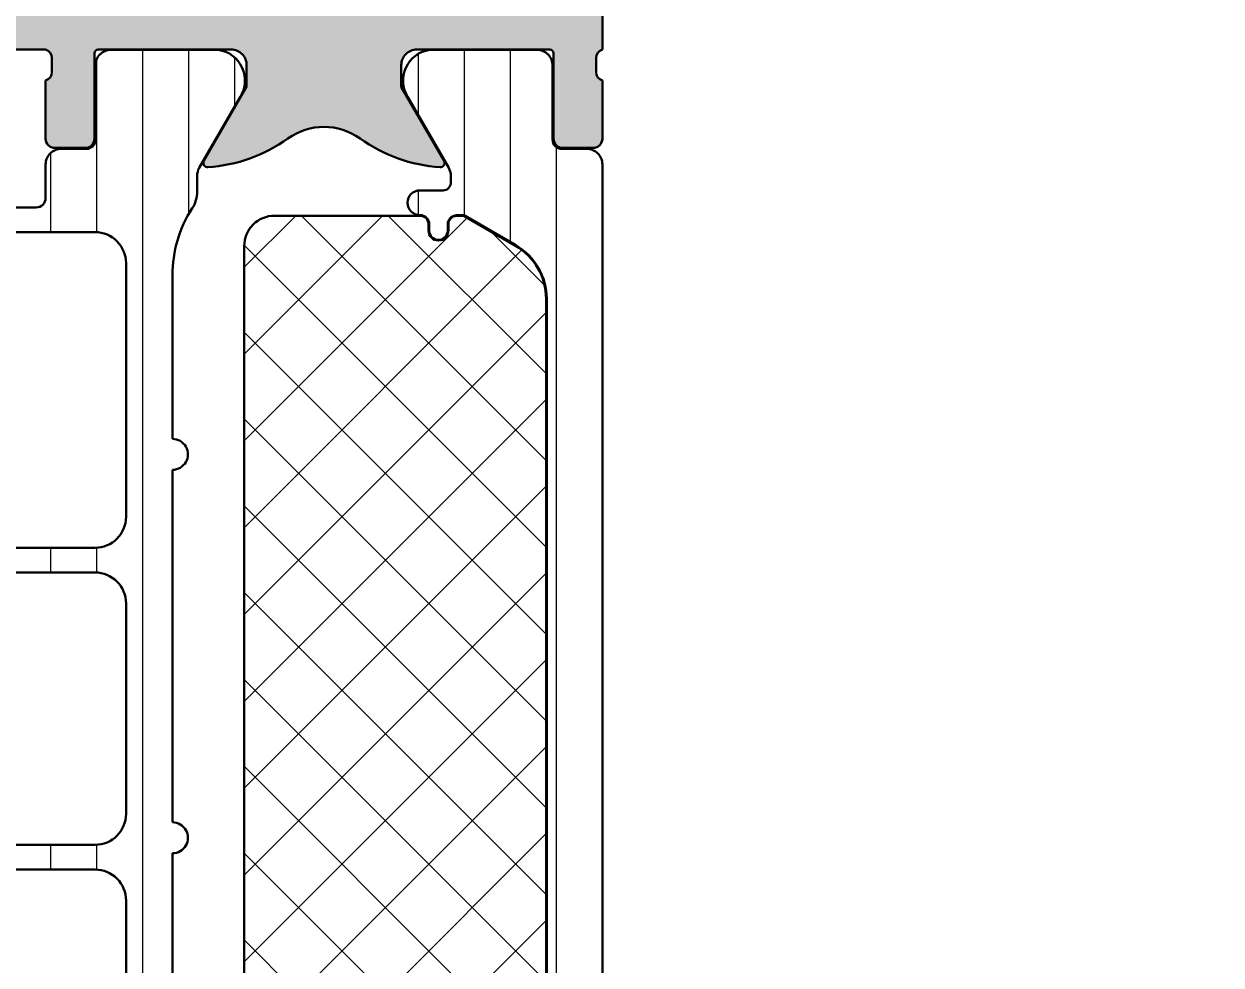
# Model space of a CAD drawing. Extents: x -50 to 20, y 0 to 92.5.
# Drawn here: x -18.7 to 20, y 30.41 to 60.83 of the extents above; entities that cross this region are included whole.
import ezdxf

# ---------------------------------------------------------------- set-up
doc = ezdxf.new("R2010")
doc.units = 0
for name, color, linetype, lineweight in [('0S-Alu contour', 7, 'Continuous', 50), ('0S-Alu hatch', 252, 'Continuous', 25), ('0S-Plastic contour', 254, 'Continuous', 50), ('0S-Plastic hatch', 253, 'Continuous', 25), ('0S-PT contour', 91, 'Continuous', 50), ('0S-PT hatch', 103, 'Continuous', 25)]:
    doc.layers.add(name, color=color, linetype=linetype, lineweight=lineweight)
pattern_1 = [(90, (0, 0), (-1.4859, 0), [])]

# ---------------------------------------------------------------- blocks, each defined once
blk = doc.blocks.new('462510__FBE5D3E5_9F3F_44B5_AF22_399E4A0B0315_')
at = {"layer": '0S-Alu hatch'}
h = blk.add_hatch(color=256, dxfattribs=at)
edge = h.paths.add_edge_path()
edge.add_line((18.69999999999983, 62.49999999999936), (17.69999999999983, 62.49999999999936))
edge.add_line((17.69999999999983, 62.49999999999936), (17.6999999999998, 61.99999999999938))
edge.add_arc((18.19999999999986, 61.99999999999942), 0.500000000000057, 180, 269.9999999999984)
edge.add_line((18.19999999999985, 61.49999999999936), (19.50000000000001, 61.49999999999937))
edge.add_arc((19.49999999999997, 61.99999999999939), 0.5000000000000285, 270.0000000000049, 360)
edge.add_line((20, 61.99999999999939), (20, 90.99999999999913))
edge.add_arc((18.49999999999915, 90.99999999999919), 1.500000000000852, 0, 90)
edge.add_line((18.49999999999915, 92.50000000000006), (-48.49999999999988, 92.50000000000006))
edge.add_arc((-48.49999999999988, 91.00000000000006), 1.5, 90, 180)
edge.add_line((-49.99999999999989, 91.00000000000006), (-49.99999999999989, 88.00000000000006))
edge.add_line((-49.99999999999989, 88.00000000000006), (-47.99999999999989, 88.00000000000006))
edge.add_arc((-47.99999999999989, 88.50000000000006), 0.5, 270, 360)
edge.add_line((-47.49999999999988, 88.50000000000006), (-47.49999999999988, 89.00000000000006))
edge.add_line((-47.49999999999988, 89.00000000000006), (-48.49999999999988, 89.00000000000006))
edge.add_line((-48.49999999999988, 89.00000000000006), (-48.49999999999988, 90.00000000000006))
edge.add_ellipse((-47.49999999999989, 90.00000000000006), major_axis=(-0.9999999999999928, 0), ratio=1, start_angle=269.9999999999996, end_angle=360, ccw=False)
edge.add_line((-47.49999999999988, 91.00000000000004), (-43.49999999999988, 91.00000000000006))
edge.add_ellipse((-43.49999999999988, 90.00000000000007), major_axis=(-0.9999999999999857, 0), ratio=1, start_angle=180, end_angle=270.0000000000004, ccw=False)
edge.add_line((-42.49999999999988, 90.00000000000006), (-42.49999999999988, 89.00000000000006))
edge.add_line((-42.49999999999988, 89.00000000000006), (-43.49999999999988, 89.00000000000006))
edge.add_line((-43.49999999999988, 89.00000000000006), (-43.49999999999988, 88.50000000000006))
edge.add_arc((-42.99999999999989, 88.50000000000006), 0.5, 180, 270)
edge.add_line((-42.99999999999989, 88.00000000000006), (-40.19999999999988, 88.00000000000006))
edge.add_arc((-40.19999999999988, 88.50000000000006), 0.5, 270, 450)
edge.add_line((-40.19999999999988, 89.00000000000006), (-40.49999999999989, 89.00000000000006))
edge.add_ellipse((-40.49999999999992, 89.50000000000001), major_axis=(-0.4999999999999716, 0), ratio=1, start_angle=0, end_angle=90.00000000000409, ccw=False)
edge.add_line((-40.99999999999988, 89.50000000000004), (-40.99999999999988, 90.00000000000006))
edge.add_ellipse((-40.4999999999999, 90.00000000000009), major_axis=(-0.4999999999999787, 0), ratio=1, start_angle=269.9999999999984, end_angle=360, ccw=False)
edge.add_line((-40.49999999999989, 90.50000000000006), (-29.19999999999989, 90.50000000000006))
edge.add_ellipse((-29.19999999999989, 90.00000000000007), major_axis=(-0.4999999999999858, 0), ratio=1, start_angle=180, end_angle=270.0000000000008, ccw=False)
edge.add_line((-28.6999999999999, 90.00000000000006), (-28.69999999999989, 89.50000000000004))
edge.add_ellipse((-29.19999999999988, 89.50000000000001), major_axis=(-0.4999999999999894, 0), ratio=1, start_angle=89.9999999999992, end_angle=180, ccw=False)
edge.add_line((-29.19999999999989, 89.00000000000003), (-29.49999999999988, 89.00000000000003))
edge.add_arc((-29.49999999999988, 88.50000000000006), 0.5, 90.0000000000004, 180)
edge.add_line((-29.99999999999988, 88.50000000000006), (-29.99999999999989, 84.00000000000006))
edge.add_arc((-29.49999999999988, 84.00000000000006), 0.5000000000000036, 180, 270.0000000000004)
edge.add_line((-29.49999999999988, 83.50000000000006), (-28.69999999999988, 83.50000000000006))
edge.add_arc((-28.69999999999988, 84.00000000000006), 0.5, 269.9999999999996, 360)
edge.add_line((-28.19999999999988, 84.00000000000006), (-28.19999999999989, 86.00000000000006))
edge.add_ellipse((-27.69999999999991, 86.00000000000006), major_axis=(-0.4999999999999858, 0), ratio=1, start_angle=270, end_angle=360, ccw=False)
edge.add_line((-27.69999999999991, 86.50000000000006), (-27.19999999999989, 86.50000000000006))
edge.add_arc((-27.19999999999987, 87.00000000000001), 0.4999999999999858, 269.999999999998, 360)
edge.add_line((-26.69999999999989, 87.00000000000001), (-26.69999999999987, 90.00000000000006))
edge.add_ellipse((-26.19999999999989, 90.00000000000007), major_axis=(-0.4999999999999894, 0), ratio=1, start_angle=270, end_angle=360, ccw=False)
edge.add_line((-26.19999999999989, 90.50000000000006), (-24.4999999999999, 90.50000000000006))
edge.add_ellipse((-24.49999999999988, 89.00000000000007), major_axis=(-1.499999999999985, 0), ratio=1, start_angle=180, end_angle=270.0000000000007, ccw=False)
edge.add_line((-22.99999999999989, 89.00000000000006), (-22.99999999999988, 63.00000000000004))
edge.add_ellipse((-23.49999999999989, 63.00000000000006), major_axis=(-0.5000000000000142, 0), ratio=1, start_angle=89.9999999999996, end_angle=180, ccw=False)
edge.add_line((-23.4999999999999, 62.50000000000004), (-27.69999999999988, 62.50000000000005))
edge.add_ellipse((-27.69999999999988, 63.00000000000006), major_axis=(-0.5000000000000071, 0), ratio=1, start_angle=0, end_angle=90, ccw=False)
edge.add_line((-28.19999999999989, 63.00000000000006), (-28.19999999999989, 65.00000000000004))
edge.add_arc((-28.6999999999999, 65.00000000000004), 0.5000000000000142, 0, 90)
edge.add_line((-28.6999999999999, 65.50000000000006), (-29.49999999999991, 65.50000000000006))
edge.add_arc((-29.49999999999991, 65.00000000000006), 0.5, 89.99999999999959, 180)
edge.add_line((-29.99999999999991, 65.00000000000006), (-29.9999999999999, 60.49999999999977))
edge.add_arc((-29.49999999999991, 60.49999999999977), 0.4999999999999894, 180, 270.0000000000008)
edge.add_line((-29.4999999999999, 59.99999999999978), (-18.00000000000001, 60.00000000000016))
edge.add_ellipse((-18.07883644654304, 59.73247940800707), major_axis=(-0.2788950563274089, 0), ratio=1, start_angle=178.8354106258985, end_angle=253.5801235805101, ccw=False)
edge.add_line((-17.79999900000001, 59.72681100000867), (-17.79999900000001, 59.27321700000867))
edge.add_ellipse((-18.07886709564317, 59.26755634053161), major_axis=(-0.27892554173714, 0), ratio=1, start_angle=106.42459455535251, end_angle=181.1628700728881, ccw=False)
edge.add_line((-18.00000000000002, 59.00001300000867), (-18.00000000000002, 57.12000200000016))
edge.add_arc((-17.7, 57.12000200000016), 0.3000000000000149, 180, 270)
edge.add_line((-17.7, 56.82000200000015), (-16.72002568095723, 56.82000200000016))
edge.add_arc((-16.72002568095723, 57.12000200000016), 0.2999999999999971, 270, 360)
edge.add_line((-16.42002568095724, 57.12000200000016), (-16.42002568095722, 59.88000000000016))
edge.add_ellipse((-16.30002568095722, 59.88000000000016), major_axis=(-0.1200000000000045, 0), ratio=1, start_angle=270, end_angle=360, ccw=False)
edge.add_line((-16.30002568095722, 60.00000000000016), (-12, 60.00000000000004))
edge.add_ellipse((-11.99999999999989, 59.50000000000017), major_axis=(-0.4999999999998792, 0), ratio=1, start_angle=180, end_angle=270.0000000000128, ccw=False)
edge.add_line((-11.50000000000001, 59.50000000000017), (-11.5, 58.80000000000002))
edge.add_line((-11.5, 58.80000000000002), (-12.88149545762189, 56.40717967697304))
edge.add_arc((-12.76188021535133, 56.33811978464865), 0.138119784648332, 149.9999999998928, 273.7233749421673)
edge.add_arc((-13.07760790739083, 61.18973758213732), 5.000000000000146, 273.7233749421711, 305.627658736673)
edge.add_ellipse((-9.000000000000007, 55.50000000000076), major_axis=(-1.999999999999376, 0), ratio=1, start_angle=234.37234126332612, end_angle=305.6276587366733, ccw=False)
edge.add_arc((-4.922392092609271, 61.18973758213713), 4.999999999999949, 234.3723412633268, 266.276625057832)
edge.add_arc((-5.238119784648475, 56.33811978464876), 0.1381197846484526, 266.2766250578326, 389.9999999999727)
edge.add_line((-5.118504542377646, 56.40717967697293), (-6.5, 58.80000000000011))
edge.add_line((-6.5, 58.80000000000011), (-6.5, 59.50000000000017))
edge.add_ellipse((-6.000000000000058, 59.50000000000011), major_axis=(-0.4999999999999414, 0), ratio=1, start_angle=269.9999999999933, end_angle=360, ccw=False)
edge.add_line((-6, 60.00000000000006), (-1.699974319042681, 60.00000000000007))
edge.add_ellipse((-1.699974319042692, 59.88000000000016), major_axis=(-0.1199999999999051, 0), ratio=1, start_angle=180, end_angle=269.9999999999948, ccw=False)
edge.add_line((-1.57997431904279, 59.88000000000017), (-1.579974319042776, 57.12000200000016))
edge.add_arc((-1.279974319042779, 57.12000200000016), 0.2999999999999971, 180, 270)
edge.add_line((-1.279974319042779, 56.82000200000016), (-0.2999999999999971, 56.82000200000016))
edge.add_arc((-0.2999999999999971, 57.12000200000016), 0.2999999999999971, 270, 360)
edge.add_line((0, 57.12000200000016), (0, 59.00001300000866))
edge.add_ellipse((0.0788670956431591, 59.2675563405316), major_axis=(-0.2789255417371415, 0), ratio=1, start_angle=-1.1628700728879835, end_angle=73.5754054446466, ccw=False)
edge.add_line((-0.2000010000000003, 59.27321700000867), (-0.2000010000000145, 59.72681100000869))
edge.add_ellipse((0.0788364465430427, 59.73247940800705), major_axis=(-0.2788950563274441, 0), ratio=1, start_angle=-73.5801235805086, end_angle=1.1645893740957263, ccw=False)
edge.add_line((0, 60.00000000000017), (1.42e-14, 64.49999999999937))
edge.add_ellipse((0.4999999999999932, 64.4999999999994), major_axis=(-0.499999999999979, 0), ratio=1, start_angle=269.9999999999992, end_angle=360, ccw=False)
edge.add_line((0.5, 64.99999999999937), (10.9000000000001, 64.99999999999937))
edge.add_ellipse((10.89999999999996, 64.49999999999926), major_axis=(-0.5000000000001137, 0), ratio=1, start_angle=180, end_angle=269.9999999999835, ccw=False)
edge.add_line((11.40000000000007, 64.49999999999928), (11.39999999999963, 61.99999999999938))
edge.add_arc((11.89999999999965, 61.99999999999938), 0.5000000000000142, 180, 270.0000000000033)
edge.add_line((11.89999999999968, 61.49999999999938), (13.19999999999987, 61.49999999999937))
edge.add_arc((13.19999999999985, 61.99999999999935), 0.4999999999999787, 270.0000000000025, 360)
edge.add_line((13.69999999999983, 61.99999999999935), (13.69999999999982, 62.49999999999936))
edge.add_line((13.69999999999982, 62.49999999999936), (12.69999999999984, 62.49999999999936))
edge.add_line((12.69999999999984, 62.49999999999936), (12.69999999999983, 63.99999999999936))
edge.add_ellipse((13.69999999999983, 63.99999999999937), major_axis=(-1.000000000000003, 0), ratio=1, start_angle=270.0000000000002, end_angle=360, ccw=False)
edge.add_line((13.69999999999983, 64.99999999999937), (17.69999999999983, 64.99999999999937))
edge.add_ellipse((17.6999999999998, 63.99999999999934), major_axis=(-1.000000000000035, 0), ratio=1, start_angle=180, end_angle=269.99999999999795, ccw=False)
edge.add_line((18.69999999999983, 63.99999999999934), (18.69999999999983, 62.49999999999936))
edge = h.paths.add_edge_path()
edge.add_line((14.5000000000002, 67.19999999999919), (-1.199999999999832, 67.1999999999993))
edge.add_arc((-1.199999999999825, 66.19999999999929), 1.000000000000014, 90.0000000000004, 180)
edge.add_line((-2.199999999999832, 66.1999999999994), (-2.200000000000272, 62.50000000000028))
edge.add_ellipse((-2.700000000000279, 62.50000000000028), major_axis=(-0.5000000000000071, 0), ratio=1, start_angle=89.9999999999992, end_angle=180, ccw=False)
edge.add_line((-2.700000000000287, 62.00000000000027), (-20.29999999999998, 62.00000000000027))
edge.add_ellipse((-20.29999999999998, 62.50000000000019), major_axis=(-0.4999999999999148, 0), ratio=1, start_angle=0, end_angle=90, ccw=False)
edge.add_line((-20.79999999999989, 62.50000000000005), (-20.79999999999988, 88.99999999999964))
edge.add_ellipse((-20.29999999999988, 88.99999999999964), major_axis=(-0.5, 0), ratio=1, start_angle=270, end_angle=360, ccw=False)
edge.add_line((-20.29999999999988, 89.49999999999964), (14.50000000000021, 89.4999999999992))
edge.add_ellipse((14.50000000000015, 88.99999999999916), major_axis=(-0.5000000000000427, 0), ratio=1, start_angle=180, end_angle=269.9999999999935, ccw=False)
edge.add_line((15.0000000000002, 88.9999999999991), (15.0000000000002, 67.69999999999919))
edge.add_ellipse((14.5000000000002, 67.69999999999919), major_axis=(-0.5, 0), ratio=1, start_angle=90, end_angle=180, ccw=False)
at = {"layer": '0S-Alu contour', "color": 7}
for points in [[(0, 60.00000000000017), (1.42e-14, 64.49999999999937)], [(-29.4999999999999, 59.99999999999978), (-18.00000000000001, 60.00000000000016)], [(-16.30002568095722, 60.00000000000016), (-12, 60.00000000000004)], [(-6, 60.00000000000006), (-1.699974319042681, 60.00000000000007)], [(-17.79999900000001, 59.72681100000867), (-17.79999900000001, 59.27321700000867)], [(-16.42002568095724, 57.12000200000016), (-16.42002568095722, 59.88000000000016)], [(-1.57997431904279, 59.88000000000017), (-1.579974319042776, 57.12000200000016)], [(-0.2000010000000003, 59.27321700000867), (-0.2000010000000145, 59.72681100000869)], [(-11.50000000000001, 59.50000000000017), (-11.5, 58.80000000000002), (-12.88149545762189, 56.40717967697304)], [(-5.118504542377646, 56.40717967697293), (-6.5, 58.80000000000011), (-6.5, 59.50000000000017)], [(-18.00000000000002, 59.00001300000867), (-18.00000000000002, 57.12000200000016)], [(0, 57.12000200000016), (0, 59.00001300000866)], [(-17.7, 56.82000200000015), (-16.72002568095723, 56.82000200000016)], [(-1.279974319042779, 56.82000200000016), (-0.2999999999999971, 56.82000200000016)]]:
    blk.add_lwpolyline(points, dxfattribs=at)
at = {"layer": '0S-Alu contour', "color": 7, "extrusion": (0, 0, -1)}
for centre, radius, start, end in [((18.07883644654304, 59.73247940800707), 0.2788950563274089, 106.4198764194899, 181.1645893741016), ((16.30002568095722, 59.88000000000016), 0.1200000000000045, 0, 90), ((11.99999999999989, 59.50000000000017), 0.4999999999998792, 89.9999999999872, 180), ((6.000000000000058, 59.50000000000011), 0.4999999999999414, 0, 90.00000000000674), ((1.699974319042692, 59.88000000000016), 0.1199999999999051, 90.00000000000519, 180), ((-0.0788364465430427, 59.73247940800705), 0.2788950563274441, 358.8354106259043, 73.58012358050864), ((18.07886709564317, 59.26755634053161), 0.27892554173714, 178.8371299271119, 253.5754054446475), ((-0.0788670956431591, 59.2675563405316), 0.2789255417371415, 286.4245945553534, 1.162870072888105), ((9.000000000000007, 55.50000000000076), 1.999999999999376, 54.37234126332669, 125.6276587366739)]:
    blk.add_arc(centre, radius, start, end, dxfattribs=at)
at = {"layer": '0S-Alu contour', "color": 7}
for centre, radius, start, end in [((-17.7, 57.12000200000016), 0.3000000000000149, 180, 270), ((-16.72002568095723, 57.12000200000016), 0.2999999999999971, 270, 0), ((-13.07760790739083, 61.18973758213732), 5.000000000000146, 273.7233749421711, 305.627658736673), ((-4.922392092609271, 61.18973758213713), 4.999999999999949, 234.3723412633268, 266.276625057832), ((-1.279974319042779, 57.12000200000016), 0.2999999999999971, 180, 270), ((-0.2999999999999971, 57.12000200000016), 0.2999999999999971, 270, 0), ((-12.76188021535133, 56.33811978464865), 0.138119784648332, 149.9999999998928, 273.7233749421673), ((-5.238119784648475, 56.33811978464876), 0.1381197846484526, 266.2766250578326, 29.99999999997275)]:
    blk.add_arc(centre, radius, start, end, dxfattribs=at)
blk = doc.blocks.new('284663__5759CF82_A1AD_42BE_BDD5_28D0E0ED1B32___BDBB4CE8_8EC6_4030_902C_6B999936E3EF_')
at = {"layer": '0S-Plastic hatch'}
h = blk.add_hatch(dxfattribs=at)
h.set_pattern_fill('ANSI31', color=256, scale=0.4680000000000001, angle=45, style=0)
h.set_pattern_definition(pattern_1)
edge = h.paths.add_edge_path()
edge.add_line((-18.30000000000016, 54.89999999999992), (-26.16602540378466, 54.89999999999991))
edge.add_arc((-26.166025403785, 54.40000000000011), 0.4999999999997869, 89.99999999996092, 119.9999999999614)
edge.add_line((-26.4160254037846, 54.83301270189232), (-30.64999999999999, 52.38852632902506))
edge.add_arc((-30.40000000000001, 51.95551362713281), 0.5000000000000119, 119.9999999999964, 180)
edge.add_line((-30.90000000000002, 51.95551362713281), (-30.90000000000002, 42.50000000000006))
edge.add_line((-30.90000000000002, 42.50000000000006), (-26.53802629928934, 16.03735954902173))
edge.add_arc((-25.55134089668851, 16.19999999999989), 0.9999999999999674, 189.3601908019133, 270.0000000000022)
edge.add_line((-25.55134089668847, 15.19999999999992), (-18.49999999999996, 15.19999999999952))
edge.add_ellipse((-18.49999999999999, 14.69999999999952), major_axis=(-0.5, 0), ratio=1, start_angle=180, end_angle=269.99999999999676, ccw=False)
edge.add_line((-17.99999999999999, 14.69999999999952), (-18.00000000000034, 13.70999432108407))
edge.add_arc((-17.50000267890922, 13.7099943210839), 0.4999973210911151, 180, 270.0003069820262)
edge.add_line((-17.50000000000003, 13.20999699999996), (-16.68966866666669, 13.20999699999996))
edge.add_ellipse((-16.68966866666669, 12.90999699999996), major_axis=(-0.2999999999999954, 0), ratio=1, start_angle=180, end_angle=270.00000000000136, ccw=False)
edge.add_line((-16.38966866666669, 12.90999699999996), (-16.39000061706371, 10.50999861706364))
edge.add_arc((-15.8900046396251, 10.50999597743857), 0.4999959774455833, 179.9996975182267, 270.0003024811859)
edge.add_line((-15.89000200000002, 10.00999999999996), (-12.41346050190056, 10.00999999999996))
edge.add_arc((-12.5557711508919, 10.99981807472281), 0.9999960709244723, 278.181608051899, 392.7270160998403)
edge.add_line((-11.71451850190055, 11.54045299999995), (-13.03303535120482, 13.82419148666038))
edge.add_ellipse((-12.60002263447439, 14.07419146095995), major_axis=(-0.5000000000000493, 0), ratio=1, start_angle=-0.005743823234126921, end_angle=29.999996599342808, ccw=False)
edge.add_line((-13.10002263196199, 14.0742415852734), (-13.0999813999081, 14.48553952193782))
edge.add_arc((-14.09998139493244, 14.48563977055342), 1.000000000049231, 359.9942561774004, 392.8769623310676)
edge.add_ellipse((-9.903592305206752, 17.19801278285536), major_axis=(-3.99666376192562, 0), ratio=1, start_angle=0, end_angle=32.87696233020711, ccw=False)
edge.add_line((-13.90025606713237, 17.19801278285534), (-13.9002560671323, 22.1024347076959))
edge.add_arc((-13.90025606713235, 22.6024347076959), 0.5, 270.0000000000065, 450.0000000000065)
edge.add_line((-13.90025606713241, 23.1024347076959), (-13.90025606713214, 34.02662736775299))
edge.add_arc((-13.90025606713235, 34.52662736775299), 0.5, 270.0000000000244, 450.0000000000244)
edge.add_line((-13.90025606713257, 35.02662736775299), (-13.90025606713199, 46.41843500766706))
edge.add_arc((-13.90025606713235, 46.91843500766706), 0.5, 270.0000000000423, 450.0000000000423)
edge.add_line((-13.90025606713273, 47.41843500766706), (-13.9002560671319, 52.70159370580744))
edge.add_ellipse((-9.903592306233213, 52.70159368955901), major_axis=(-3.996663760898689, 0), ratio=1, start_angle=327.1289949727639, end_angle=360, ccw=False)
edge.add_arc((-14.10026340410501, 55.41353035382055), 1.000000003522369, 327.1289961339606, 359.9988257753346)
edge.add_line((-13.10026340079265, 55.41350985973391), (-13.10025093800125, 55.92406174070546))
edge.add_ellipse((-12.60025275569301, 55.92540995734356), major_axis=(-0.4999999999996466, 0), ratio=1, start_angle=-29.999996599350084, end_angle=0.15449443367919002, ccw=False)
edge.add_line((-13.03326547242306, 56.17540993164298), (-11.71451850190055, 58.45954699999993))
edge.add_arc((-12.55577115089191, 59.00018192527708), 0.9999960709244783, 327.2729839001598, 441.818391948101)
edge.add_line((-12.41346050190056, 59.98999999999994), (-15.89000199999998, 59.98999999999995))
edge.add_arc((-15.89000463962506, 59.49000402256129), 0.4999959774456188, 89.99969751881291, 180.0003024817733)
edge.add_line((-16.39000061706371, 59.4900013829311), (-16.3896686666667, 57.09000299999994))
edge.add_ellipse((-16.68966866666668, 57.09000299999994), major_axis=(-0.2999999999999864, 0), ratio=1, start_angle=90, end_angle=180, ccw=False)
edge.add_line((-16.68966866666668, 56.79000299999995), (-17.50000000000003, 56.79000299999991))
edge.add_arc((-17.50000267890924, 56.29000567891603), 0.4999973210910512, 89.99969301797218, 180)
edge.add_line((-18.00000000000029, 56.29000567891603), (-17.99999999999998, 55.20000000000004))
edge.add_ellipse((-18.3000000000001, 55.20000000000004), major_axis=(-0.300000000000125, 0), ratio=1, start_angle=89.99999999999062, end_angle=180, ccw=False)
edge = h.paths.add_edge_path()
edge.add_ellipse((-16.40025606713242, 53.10000000000062), major_axis=(-1.000000000000056, 0), ratio=1, start_angle=180, end_angle=269.99999999999653, ccw=False)
edge.add_line((-15.40025606713236, 53.10000000000062), (-15.40025606713236, 44.90000000000086))
edge.add_ellipse((-16.40025606713235, 44.90000000000086), major_axis=(-1, 0), ratio=1, start_angle=90, end_angle=180, ccw=False)
edge.add_line((-16.40025606713235, 43.90000000000086), (-29.10000000000029, 43.90000000000086))
edge.add_ellipse((-29.10000000000062, 44.90000000000099), major_axis=(-1.000000000000127, 0), ratio=1, start_angle=0, end_angle=90.0000000000187, ccw=False)
edge.add_line((-30.10000000000074, 44.90000000000099), (-30.10000000000074, 51.20495827718706))
edge.add_ellipse((-29.10000000000027, 51.20495827718684), major_axis=(-1.000000000000477, 0), ratio=1, start_angle=299.9999999999861, end_angle=360, ccw=False)
edge.add_line((-29.60000000000029, 52.07098368097181), (-26.3176914536247, 53.96602540378522))
edge.add_ellipse((-25.81769145362465, 53.09999999999988), major_axis=(-1.00000000000081, 0), ratio=1, start_angle=269.9999999999768, end_angle=299.9999999999766, ccw=False)
edge.add_line((-25.81769145362424, 54.10000000000068), (-16.40025606713235, 54.10000000000068))
edge = h.paths.add_edge_path()
edge.add_ellipse((-16.40025606713275, 42.10000000000085), major_axis=(-0.999999999999943, 0), ratio=1, start_angle=180, end_angle=270.00000000000324, ccw=False)
edge.add_line((-15.40025606713281, 42.10000000000085), (-15.40025606713236, 35.30000000000085))
edge.add_ellipse((-16.40025606713242, 35.30000000000079), major_axis=(-1.000000000000063, 0), ratio=1, start_angle=90.00000000000358, end_angle=180, ccw=False)
edge.add_line((-16.40025606713235, 34.30000000000073), (-28.31322668217892, 34.30000000000062))
edge.add_ellipse((-28.31322668217913, 34.80000000000064), major_axis=(-0.5000000000000246, 0), ratio=1, start_angle=9.360190801916701, end_angle=90.0000000000245, ccw=False)
edge.add_line((-28.80656938347958, 34.71867977451152), (-30.0922836691938, 42.51867977451182))
edge.add_ellipse((-29.5989409678933, 42.60000000000075), major_axis=(-0.5000000000000427, 0), ratio=1, start_angle=-90.0000000000191, end_angle=9.360190801895783, ccw=False)
edge.add_line((-29.59894096789314, 43.10000000000079), (-16.40025606713281, 43.10000000000079))
edge = h.paths.add_edge_path()
edge.add_ellipse((-16.40025606713229, 32.50000000000084), major_axis=(-0.999999999999936, 0), ratio=1, start_angle=180, end_angle=270.00000000000364, ccw=False)
edge.add_line((-15.40025606713236, 32.50000000000084), (-15.40025606713236, 25.70000000000082))
edge.add_ellipse((-16.40025606713237, 25.70000000000083), major_axis=(-1.000000000000014, 0), ratio=1, start_angle=90.00000000000063, end_angle=180, ccw=False)
edge.add_line((-16.40025606713235, 24.70000000000081), (-26.73080909976072, 24.70000000000071))
edge.add_ellipse((-26.73080909976078, 25.20000000000138), major_axis=(-0.5000000000006714, 0), ratio=1, start_angle=9.360190801940917, end_angle=90.00000000000728, ccw=False)
edge.add_line((-27.22415180106183, 25.11867977451196), (-28.5098660867756, 32.91867977451146))
edge.add_ellipse((-28.01652338547528, 33.00000000000064), major_axis=(-0.4999999999999077, 0), ratio=1, start_angle=-89.99999999998732, end_angle=9.360190801927217, ccw=False)
edge.add_line((-28.01652338547539, 33.50000000000055), (-16.40025606713235, 33.50000000000078))
edge = h.paths.add_edge_path()
edge.add_ellipse((-16.40025606713286, 22.9000000000007), major_axis=(-1.000000000000049, 0), ratio=1, start_angle=180, end_angle=269.99999999999716, ccw=False)
edge.add_line((-15.40025606713281, 22.9000000000007), (-15.40025606713236, 17.70000000000083))
edge.add_ellipse((-16.40025606713236, 17.70000000000083), major_axis=(-1, 0), ratio=1, start_angle=90.00000000000023, end_angle=180, ccw=False)
edge.add_line((-16.40025606713235, 16.70000000000081), (-24.13913912611262, 16.7000000000007))
edge.add_ellipse((-24.13913912611248, 18.70000000000039), major_axis=(-1.999999999999688, 0), ratio=1, start_angle=9.360190801910619, end_angle=89.99999999999591, ccw=False)
edge.add_line((-26.11250993131391, 18.37471909804421), (-26.92744850435831, 23.31867977451155))
edge.add_ellipse((-26.43410580305792, 23.40000000000067), major_axis=(-0.4999999999999716, 0), ratio=1, start_angle=-89.9999999999788, end_angle=9.360190801919316, ccw=False)
edge.add_line((-26.4341058030581, 23.90000000000064), (-16.40025606713281, 23.90000000000075))
at = {"layer": '0S-Alu contour', "color": 7}
for points in [[(-29.60000000000029, 52.07098368097181), (-26.3176914536247, 53.96602540378522)], [(-25.81769145362424, 54.10000000000068), (-16.40025606713235, 54.10000000000068)], [(-15.40025606713236, 53.10000000000062), (-15.40025606713236, 44.90000000000086)], [(-30.10000000000074, 44.90000000000099), (-30.10000000000074, 51.20495827718706)], [(-16.40025606713235, 43.90000000000086), (-29.10000000000029, 43.90000000000086)], [(-29.59894096789314, 43.10000000000079), (-16.40025606713281, 43.10000000000079)], [(-28.80656938347958, 34.71867977451152), (-30.0922836691938, 42.51867977451182)], [(-15.40025606713281, 42.10000000000085), (-15.40025606713236, 35.30000000000085)], [(-16.40025606713235, 34.30000000000073), (-28.31322668217892, 34.30000000000062)], [(-28.01652338547539, 33.50000000000055), (-16.40025606713235, 33.50000000000078)], [(-27.22415180106183, 25.11867977451196), (-28.5098660867756, 32.91867977451146)], [(-15.40025606713236, 32.50000000000084), (-15.40025606713236, 25.70000000000082)], [(-16.40025606713235, 24.70000000000081), (-26.73080909976072, 24.70000000000071)], [(-26.4341058030581, 23.90000000000064), (-16.40025606713281, 23.90000000000075)], [(-26.11250993131391, 18.37471909804421), (-26.92744850435831, 23.31867977451155)], [(-15.40025606713281, 22.9000000000007), (-15.40025606713236, 17.70000000000083)], [(-16.40025606713235, 16.70000000000081), (-24.13913912611262, 16.7000000000007)]]:
    blk.add_lwpolyline(points, dxfattribs=at)
at = {"layer": '0S-Alu contour', "color": 7, "extrusion": (0, 0, -1)}
for centre, radius, start, end in [((25.81769145362465, 53.09999999999988), 1.00000000000081, 60.00000000002345, 90.0000000000232), ((16.40025606713242, 53.10000000000062), 1.000000000000056, 90.00000000000345, 180), ((29.10000000000027, 51.20495827718684), 1.000000000000477, 0, 60.00000000001392), ((29.10000000000062, 44.90000000000099), 1.000000000000127, 269.9999999999813, 0), ((16.40025606713235, 44.90000000000086), 1, 180, 270), ((29.5989409678933, 42.60000000000075), 0.5000000000000427, 350.6398091981042, 90.00000000001913), ((16.40025606713275, 42.10000000000085), 0.999999999999943, 89.99999999999675, 180), ((16.40025606713242, 35.30000000000079), 1.000000000000063, 180, 269.9999999999964), ((28.31322668217913, 34.80000000000064), 0.5000000000000246, 269.9999999999755, 350.6398091980833), ((28.01652338547528, 33.00000000000064), 0.4999999999999077, 350.6398091980728, 89.99999999998738), ((16.40025606713229, 32.50000000000084), 0.999999999999936, 89.99999999999633, 180), ((16.40025606713237, 25.70000000000083), 1.000000000000014, 180, 269.9999999999994), ((26.73080909976078, 25.20000000000138), 0.5000000000006714, 269.9999999999927, 350.6398091980591), ((26.43410580305792, 23.40000000000067), 0.4999999999999716, 350.6398091980807, 89.99999999997883), ((16.40025606713286, 22.9000000000007), 1.000000000000049, 90.00000000000286, 180), ((24.13913912611248, 18.70000000000039), 1.999999999999688, 270.0000000000041, 350.6398091980894), ((16.40025606713236, 17.70000000000083), 1, 180, 269.9999999999998)]:
    blk.add_arc(centre, radius, start, end, dxfattribs=at)
at = {"layer": '0S-Plastic contour', "color": 7}
for points in [[(-12.41346050190056, 59.98999999999994), (-15.89000199999998, 59.98999999999995)], [(-16.39000061706371, 59.4900013829311), (-16.3896686666667, 57.09000299999994)], [(-13.03326547242306, 56.17540993164298), (-11.71451850190055, 58.45954699999993)], [(-16.68966866666668, 56.79000299999995), (-17.50000000000003, 56.79000299999991)], [(-18.00000000000029, 56.29000567891603), (-17.99999999999998, 55.20000000000004)], [(-13.10026340079265, 55.41350985973391), (-13.10025093800125, 55.92406174070546)], [(-26.4160254037846, 54.83301270189232), (-30.64999999999999, 52.38852632902506)], [(-18.30000000000016, 54.89999999999992), (-26.16602540378466, 54.89999999999991)], [(-13.90025606713273, 47.41843500766706), (-13.9002560671319, 52.70159370580744)], [(-30.90000000000002, 51.95551362713281), (-30.90000000000002, 42.50000000000006), (-26.53802629928934, 16.03735954902173)], [(-13.90025606713257, 35.02662736775299), (-13.90025606713199, 46.41843500766706)], [(-13.90025606713241, 23.1024347076959), (-13.90025606713214, 34.02662736775299)], [(-13.90025606713237, 17.19801278285534), (-13.9002560671323, 22.1024347076959)], [(-25.55134089668847, 15.19999999999992), (-18.49999999999996, 15.19999999999952)], [(-17.99999999999999, 14.69999999999952), (-18.00000000000034, 13.70999432108407)], [(-13.10002263196199, 14.0742415852734), (-13.0999813999081, 14.48553952193782)], [(-11.71451850190055, 11.54045299999995), (-13.03303535120482, 13.82419148666038)], [(-17.50000000000003, 13.20999699999996), (-16.68966866666669, 13.20999699999996)], [(-16.38966866666669, 12.90999699999996), (-16.39000061706371, 10.50999861706364)], [(-15.89000200000002, 10.00999999999996), (-12.41346050190056, 10.00999999999996)]]:
    blk.add_lwpolyline(points, dxfattribs=at)
for centre, radius, start, end in [((-15.89000463962506, 59.49000402256129), 0.4999959774456188, 89.99969751881291, 180.0003024817733), ((-12.55577115089191, 59.00018192527708), 0.9999960709244783, 327.2729839001598, 81.81839194810102), ((-17.50000267890924, 56.29000567891603), 0.4999973210910512, 89.99969301797218, 180), ((-14.10026340410501, 55.41353035382055), 1.000000003522369, 327.1289961339606, 359.9988257753346), ((-26.166025403785, 54.40000000000011), 0.4999999999997869, 89.99999999996092, 119.9999999999614), ((-30.40000000000001, 51.95551362713281), 0.5000000000000119, 119.9999999999964, 180), ((-13.90025606713235, 46.91843500766706), 0.5, 270.0000000000423, 90.00000000004233), ((-13.90025606713235, 34.52662736775299), 0.5, 270.0000000000244, 90.00000000002441), ((-13.90025606713235, 22.6024347076959), 0.5, 270.0000000000065, 90.00000000000651), ((-25.55134089668851, 16.19999999999989), 0.9999999999999674, 189.3601908019133, 270.0000000000022), ((-14.09998139493244, 14.48563977055342), 1.000000000049231, 359.9942561774004, 32.87696233106756), ((-17.50000267890922, 13.7099943210839), 0.4999973210911151, 180, 270.0003069820262), ((-12.5557711508919, 10.99981807472281), 0.9999960709244723, 278.181608051899, 32.72701609984026), ((-15.8900046396251, 10.50999597743857), 0.4999959774455833, 179.9996975182267, 270.0003024811859)]:
    blk.add_arc(centre, radius, start, end, dxfattribs=at)
at = {"layer": '0S-Plastic contour', "color": 7, "extrusion": (0, 0, -1)}
for centre, radius, start, end in [((16.68966866666668, 57.09000299999994), 0.2999999999999865, 180, 270), ((12.60025275569301, 55.92540995734356), 0.4999999999996466, 359.8455055663208, 29.9999965993501), ((18.3000000000001, 55.20000000000004), 0.300000000000125, 180, 270.0000000000094), ((9.903592306233213, 52.70159368955901), 3.996663760898689, 0, 32.87100502723608), ((9.903592305206752, 17.19801278285536), 3.99666376192562, 327.1230376697929, 0), ((18.49999999999999, 14.69999999999952), 0.5, 90.00000000000325, 180), ((12.60002263447439, 14.07419146095995), 0.5000000000000493, 330.0000034006572, 0.0057438232341285), ((16.68966866666669, 12.90999699999996), 0.2999999999999954, 89.99999999999864, 180)]:
    blk.add_arc(centre, radius, start, end, dxfattribs=at)
blk = doc.blocks.new('442440__B01AC8A1_B3BA_445C_BE04_9BD44107343D_')
at = {"layer": '0S-PT hatch'}
h = blk.add_hatch(dxfattribs=at)
h.set_pattern_fill('ANSI37', color=256, scale=0.625, angle=90, style=0)
h.set_pattern_definition([(135, (0, 0), (-1.403165018917055, -1.403165018917055), []), (225, (0, 0), (1.403165018917055, -1.403165018917055), [])])
edge = h.paths.add_edge_path()
edge.add_line((-5.900406639391206, 54.63020331969547), (-10.59999999998291, 54.63020331974259))
edge.add_arc((-10.60000000000004, 53.65020331974261), 0.9799999999999754, 89.99999999899843, 180)
edge.add_line((-11.58000000000002, 53.65020331974261), (-11.58000000000003, 16.34979668030449))
edge.add_arc((-10.60000000000003, 16.34979668030449), 0.9800000000000039, 180, 270)
edge.add_line((-10.60000000000003, 15.36979668030449), (-5.898924785624437, 15.36979668030449))
edge.add_arc((-5.898924785624451, 15.6497966803045), 0.2800000000000153, 270.0000000000029, 360)
edge.add_line((-5.618924785624436, 15.6497966803045), (-5.618924785624436, 15.85036747559074))
edge.add_ellipse((-5.299495580910672, 15.85036747559074), major_axis=(-0.3194292047137636, 0), ratio=1, start_angle=180, end_angle=360, ccw=False)
edge.add_line((-4.980066376196909, 15.85036747559074), (-4.980066376196909, 15.6497966803045))
edge.add_arc((-4.700066376196915, 15.6497966803045), 0.279999999999994, 180, 266.4872129359829)
edge.add_line((-4.717222339668417, 15.37032275859201), (-4.534987190539574, 15.37032275859201))
edge.add_arc((-4.534987190539574, 15.55032275859202), 0.1800000000000068, 270, 300.0000000000004)
edge.add_line((-4.44498719053957, 15.39443818591081), (-2.810000000000044, 16.3383984804904))
edge.add_arc((-3.800000000000025, 18.05312877998358), 1.979999999999985, 299.9999999999996, 360)
edge.add_line((-1.82000000000004, 18.05312877998358), (-1.820000000000042, 51.9464645806726))
edge.add_arc((-3.800000000000032, 51.94646458067261), 1.979999999999989, 0, 59.99999999999979)
edge.add_line((-2.810000000000031, 53.66119488016578), (-4.444987190539585, 54.60515517474535))
edge.add_arc((-4.534987190539574, 54.4492706020642), 0.1799999999999545, 59.99999999999561, 89.99999999999324)
edge.add_line((-4.534987190539553, 54.62927060206415), (-4.71722233966846, 54.62927060206415))
edge.add_arc((-4.700066376196907, 54.34979668035165), 0.2800000000000045, 93.51278706402712, 180)
edge.add_line((-4.980066376196912, 54.34979668035165), (-4.980066376196916, 54.14922588506541))
edge.add_ellipse((-5.300033188098481, 54.14922588506541), major_axis=(-0.3199668119015655, 0), ratio=1, start_angle=0, end_angle=180, ccw=False)
edge.add_line((-5.620000000000047, 54.14922588506541), (-5.620000000000054, 54.34979668030448))
edge.add_arc((-5.900406639391128, 54.3497966803044), 0.2804066393910673, 0, 90.00000000001597)
at = {"layer": '0S-PT contour', "color": 7}
for points in [[(-5.900406639391206, 54.63020331969547), (-10.59999999998291, 54.63020331974259)], [(-4.534987190539553, 54.62927060206415), (-4.71722233966846, 54.62927060206415)], [(-2.810000000000031, 53.66119488016578), (-4.444987190539585, 54.60515517474535)], [(-5.620000000000047, 54.14922588506541), (-5.620000000000054, 54.34979668030448)], [(-4.980066376196912, 54.34979668035165), (-4.980066376196916, 54.14922588506541)], [(-11.58000000000002, 53.65020331974261), (-11.58000000000003, 16.34979668030449)], [(-1.82000000000004, 18.05312877998358), (-1.820000000000042, 51.9464645806726)], [(-4.44498719053957, 15.39443818591081), (-2.810000000000044, 16.3383984804904)], [(-5.618924785624436, 15.6497966803045), (-5.618924785624436, 15.85036747559074)], [(-4.980066376196909, 15.85036747559074), (-4.980066376196909, 15.6497966803045)], [(-10.60000000000003, 15.36979668030449), (-5.898924785624437, 15.36979668030449)], [(-4.717222339668417, 15.37032275859201), (-4.534987190539574, 15.37032275859201)]]:
    blk.add_lwpolyline(points, dxfattribs=at)
for centre, radius, start, end in [((-10.60000000000004, 53.65020331974261), 0.9799999999999754, 89.99999999899843, 180), ((-5.900406639391128, 54.3497966803044), 0.2804066393910673, 0, 90.00000000001597), ((-4.700066376196907, 54.34979668035165), 0.2800000000000045, 93.51278706402712, 180), ((-4.534987190539574, 54.4492706020642), 0.1799999999999545, 59.99999999999561, 89.99999999999324), ((-3.800000000000032, 51.94646458067261), 1.979999999999989, 0, 59.99999999999979), ((-3.800000000000025, 18.05312877998358), 1.979999999999985, 299.9999999999996, 0), ((-10.60000000000003, 16.34979668030449), 0.9800000000000039, 180, 270), ((-5.898924785624451, 15.6497966803045), 0.2800000000000153, 270.0000000000029, 0), ((-4.700066376196915, 15.6497966803045), 0.279999999999994, 180, 266.4872129359829), ((-4.534987190539574, 15.55032275859202), 0.1800000000000068, 270, 300.0000000000004)]:
    blk.add_arc(centre, radius, start, end, dxfattribs=at)
at = {"layer": '0S-PT contour', "color": 7, "extrusion": (0, 0, -1)}
for centre, radius, start, end in [((5.300033188098481, 54.14922588506541), 0.3199668119015655, 180, 0), ((5.299495580910672, 15.85036747559074), 0.3194292047137637, 0, 180)]:
    blk.add_arc(centre, radius, start, end, dxfattribs=at)
blk = doc.blocks.new('284663__0C75F7D2_2A80_462A_A66D_32CE9F785242___187FBF2D_CE41_4F48_B32E_E401C663D696_')
at = {"layer": '0S-Plastic hatch'}
h = blk.add_hatch(dxfattribs=at)
h.set_pattern_fill('ANSI31', color=256, scale=0.4680000000000001, angle=45, style=0)
h.set_pattern_definition(pattern_1)
edge = h.paths.add_edge_path()
edge.add_arc((-0.4999973210908451, 56.29000567891636), 0.4999973210907882, 0, 90.00030698202619)
edge.add_line((-0.5000000000000427, 56.79000299999997), (-1.310331333333373, 56.79000299999998))
edge.add_ellipse((-1.310331333333384, 57.09000299999997), major_axis=(-0.29999999999999, 0), ratio=1, start_angle=0, end_angle=90.00000000000222, ccw=False)
edge.add_line((-1.610331333333377, 57.09000299999998), (-1.609999382936351, 59.49000138293627))
edge.add_arc((-2.109995360374988, 59.49000402256134), 0.4999959774456046, 359.9996975182267, 450.0003024811858)
edge.add_line((-2.10999800000006, 59.98999999999998), (-5.586539498099497, 59.98999999999998))
edge.add_arc((-5.444228849108156, 59.00018192527712), 0.9999960709244863, 98.18160805189892, 212.7270160998402)
edge.add_line((-6.285481498099517, 58.45954699999996), (-4.966964648795261, 56.17580851333956))
edge.add_ellipse((-5.399977365525634, 55.92580853904003), major_axis=(-0.4999999999999857, 0), ratio=1, start_angle=179.9942561767025, end_angle=209.9999965993428, ccw=False)
edge.add_line((-4.899977368038094, 55.92575841472601), (-4.900000000009441, 55.7000000000647))
edge.add_ellipse((-5.150000000026923, 55.70000000006468), major_axis=(-0.250000000017482, 0), ratio=1, start_angle=89.99999999999898, end_angle=180, ccw=False)
edge.add_line((-5.150000000026928, 55.4500000000472), (-5.900406639391022, 55.45000000004714))
edge.add_arc((-5.900406639391022, 55.05074092693038), 0.3992590731167596, 90, 270)
edge.add_ellipse((-5.900406639391004, 54.35000000004706), major_axis=(-0.3014818537665675, 0), ratio=1, start_angle=180, end_angle=270.00000000000335, ccw=False)
edge.add_line((-5.59892478562444, 54.35000000004706), (-5.59892478562444, 54.1494292047609))
edge.add_arc((-5.299495580910679, 54.14942920476094), 0.2994292047137605, 180, 360)
edge.add_line((-5.000066376196919, 54.14942920476094), (-5.000066376196919, 54.3500000000472))
edge.add_ellipse((-4.700066376196947, 54.35000000004718), major_axis=(-0.2999999999999723, 0), ratio=1, start_angle=273.3936392714562, end_angle=360, ccw=False)
edge.add_line((-4.717825042085387, 54.64947392175965), (-4.534987190539595, 54.64947392175969))
edge.add_ellipse((-4.534987190539486, 54.44947392175964), major_axis=(-0.2000000000000526, 0), ratio=1, start_angle=240.0000000000182, end_angle=270.00000000003126, ccw=False)
edge.add_line((-4.434987190539514, 54.6226790025166), (-2.800000000000004, 53.67871870793689))
edge.add_ellipse((-3.799999999999933, 51.9466679003681), major_axis=(-1.999999999999888, 0), ratio=1, start_angle=180, end_angle=240.0000000000005, ccw=False)
edge.add_line((-1.800000000000039, 51.9466679003681), (-1.800000000000032, 18.05333209967902))
edge.add_ellipse((-3.800000000000025, 18.05333209967907), major_axis=(-1.999999999999993, 0), ratio=1, start_angle=119.9999999999996, end_angle=180, ccw=False)
edge.add_line((-2.80000000000004, 16.32128129211018), (-4.434987190539537, 15.37732099753067))
edge.add_ellipse((-4.53498719053973, 15.5505260782874), major_axis=(-0.199999999999962, 0), ratio=1, start_angle=90.00000000006719, end_angle=120.0000000000702, ccw=False)
edge.add_line((-4.534987190539496, 15.35052607828744), (-4.717825042085394, 15.3505260782875))
edge.add_ellipse((-4.700066376196961, 15.64999999999995), major_axis=(-0.2999999999999521, 0), ratio=1, start_angle=0, end_angle=86.60636072854493, ccw=False)
edge.add_line((-5.000066376196912, 15.64999999999995), (-5.000066376196919, 15.8505707952862))
edge.add_arc((-5.299495580910679, 15.8505707952862), 0.2994292047137605, 0, 180)
edge.add_line((-5.59892478562444, 15.8505707952862), (-5.59892478562444, 15.64999999999993))
edge.add_ellipse((-5.900406639390971, 15.65000000000003), major_axis=(-0.3014818537665311, 0), ratio=1, start_angle=89.9999999999904, end_angle=180, ccw=False)
edge.add_arc((-5.900406639391022, 14.94925907311675), 0.3992590731167524, 90, 270)
edge.add_line((-5.900406639391022, 14.55), (-5.150000000026892, 14.54999999999997))
edge.add_ellipse((-5.150000000026921, 14.29999999998249), major_axis=(-0.2500000000174793, 0), ratio=1, start_angle=180, end_angle=269.9999999999933, ccw=False)
edge.add_line((-4.900000000009441, 14.29999999998249), (-4.899977368038079, 14.07424158527375))
edge.add_ellipse((-5.399977365525623, 14.07419146095996), major_axis=(-0.4999999999999908, 0), ratio=1, start_angle=150.0000034006536, end_angle=180.0057438232342, ccw=False)
edge.add_line((-4.966964648795261, 13.82419148666039), (-6.285481498099521, 11.54045299999997))
edge.add_arc((-5.444228849108178, 10.99981807472282), 0.99999607092447, 147.2729839001595, 261.818391948101)
edge.add_line((-5.586539498099519, 10.00999999999998), (-2.109998000000047, 10.00999999999997))
edge.add_arc((-2.109995360374981, 10.5099959774386), 0.4999959774455975, 269.9996975188149, 360.0003024817733)
edge.add_line((-1.609999382936351, 10.5099986170688), (-1.610331333333377, 12.90999699999997))
edge.add_ellipse((-1.310331333333379, 12.90999699999997), major_axis=(-0.2999999999999976, 0), ratio=1, start_angle=270.0000000000001, end_angle=360, ccw=False)
edge.add_line((-1.31033133333338, 13.20999699999997), (-0.5000000000000427, 13.20999699999997))
edge.add_arc((-0.4999973210908451, 13.70999432108361), 0.4999973210908168, 269.9996930179738, 360)
edge.add_line((-2.84e-14, 13.70999432108361), (-5.68e-14, 56.29000567891636))
at = {"layer": '0S-Plastic contour', "color": 7}
for points in [[(-2.10999800000006, 59.98999999999998), (-5.586539498099497, 59.98999999999998)], [(-1.610331333333377, 57.09000299999998), (-1.609999382936351, 59.49000138293627)], [(-6.285481498099517, 58.45954699999996), (-4.966964648795261, 56.17580851333956)], [(-0.5000000000000427, 56.79000299999997), (-1.310331333333373, 56.79000299999998)], [(-2.84e-14, 13.70999432108361), (-5.68e-14, 56.29000567891636)], [(-4.899977368038094, 55.92575841472601), (-4.900000000009441, 55.7000000000647)], [(-5.150000000026928, 55.4500000000472), (-5.900406639391022, 55.45000000004714)], [(-4.717825042085387, 54.64947392175965), (-4.534987190539595, 54.64947392175969)], [(-4.434987190539514, 54.6226790025166), (-2.800000000000004, 53.67871870793689)], [(-5.59892478562444, 54.35000000004706), (-5.59892478562444, 54.1494292047609)], [(-5.000066376196919, 54.14942920476094), (-5.000066376196919, 54.3500000000472)], [(-1.800000000000039, 51.9466679003681), (-1.800000000000032, 18.05333209967902)], [(-2.80000000000004, 16.32128129211018), (-4.434987190539537, 15.37732099753067)], [(-5.59892478562444, 15.8505707952862), (-5.59892478562444, 15.64999999999993)], [(-5.000066376196912, 15.64999999999995), (-5.000066376196919, 15.8505707952862)], [(-4.534987190539496, 15.35052607828744), (-4.717825042085394, 15.3505260782875)], [(-5.900406639391022, 14.55), (-5.150000000026892, 14.54999999999997)], [(-4.900000000009441, 14.29999999998249), (-4.899977368038079, 14.07424158527375)], [(-4.966964648795261, 13.82419148666039), (-6.285481498099521, 11.54045299999997)], [(-1.31033133333338, 13.20999699999997), (-0.5000000000000427, 13.20999699999997)], [(-1.609999382936351, 10.5099986170688), (-1.610331333333377, 12.90999699999997)], [(-5.586539498099519, 10.00999999999998), (-2.109998000000047, 10.00999999999997)]]:
    blk.add_lwpolyline(points, dxfattribs=at)
for centre, radius, start, end in [((-5.444228849108156, 59.00018192527712), 0.9999960709244863, 98.18160805189892, 212.7270160998402), ((-2.109995360374988, 59.49000402256134), 0.4999959774456046, 359.9996975182267, 90.00030248118583), ((-0.4999973210908451, 56.29000567891636), 0.4999973210907882, 0, 90.00030698202619), ((-5.900406639391022, 55.05074092693038), 0.3992590731167596, 90, 270), ((-5.299495580910679, 54.14942920476094), 0.2994292047137605, 180, 0), ((-5.299495580910679, 15.8505707952862), 0.2994292047137605, 0, 180), ((-5.900406639391022, 14.94925907311675), 0.3992590731167524, 90, 270), ((-0.4999973210908451, 13.70999432108361), 0.4999973210908168, 269.9996930179738, 0), ((-5.444228849108178, 10.99981807472282), 0.99999607092447, 147.2729839001595, 261.818391948101), ((-2.109995360374981, 10.5099959774386), 0.4999959774455975, 269.9996975188149, 0.0003024817733149)]:
    blk.add_arc(centre, radius, start, end, dxfattribs=at)
at = {"layer": '0S-Plastic contour', "color": 7, "extrusion": (0, 0, -1)}
for centre, radius, start, end in [((1.310331333333384, 57.09000299999997), 0.29999999999999, 269.9999999999978, 0), ((5.399977365525634, 55.92580853904003), 0.4999999999999857, 150.0000034006572, 180.0057438232976), ((5.150000000026923, 55.70000000006468), 0.250000000017482, 180, 270.000000000001), ((5.900406639391004, 54.35000000004706), 0.3014818537665675, 89.99999999999665, 180), ((4.700066376196947, 54.35000000004718), 0.2999999999999723, 0, 86.60636072854378), ((4.534987190539486, 54.44947392175964), 0.2000000000000526, 89.99999999996871, 119.9999999999818), ((3.799999999999933, 51.9466679003681), 1.999999999999888, 119.9999999999995, 180), ((3.800000000000025, 18.05333209967907), 1.999999999999993, 180, 240.0000000000004), ((5.900406639390971, 15.65000000000003), 0.3014818537665311, 180, 270.0000000000096), ((4.700066376196961, 15.64999999999995), 0.2999999999999521, 273.3936392714551, 0), ((4.53498719053973, 15.5505260782874), 0.199999999999962, 239.9999999999298, 269.9999999999328), ((5.150000000026921, 14.29999999998249), 0.2500000000174793, 90.00000000000674, 180), ((5.399977365525623, 14.07419146095996), 0.4999999999999908, 179.9942561767658, 209.9999965993464), ((1.310331333333379, 12.90999699999997), 0.2999999999999976, 0, 89.99999999999991)]:
    blk.add_arc(centre, radius, start, end, dxfattribs=at)
blk = doc.blocks.new('442440__BD7C356C_00CE_410C_B933_228ACFCF83E0_')
at = {"layer": '0S-Alu contour', "color": 7}
blk.add_blockref('462510__FBE5D3E5_9F3F_44B5_AF22_399E4A0B0315_', (0, 0), dxfattribs=at)
at = {"layer": '0S-Plastic contour', "color": 7}
for name in ['284663__5759CF82_A1AD_42BE_BDD5_28D0E0ED1B32___BDBB4CE8_8EC6_4030_902C_6B999936E3EF_', '284663__0C75F7D2_2A80_462A_A66D_32CE9F785242___187FBF2D_CE41_4F48_B32E_E401C663D696_']:
    blk.add_blockref(name, (0, 0), dxfattribs=at)
at = {"layer": '0S-PT contour', "color": 7}
blk.add_blockref('442440__B01AC8A1_B3BA_445C_BE04_9BD44107343D_', (0, 0), dxfattribs=at)

msp = doc.modelspace()

# ---------------------------------------------------------------- block references
at = {"layer": '0S-Alu contour', "color": 7}
msp.add_blockref('442440__BD7C356C_00CE_410C_B933_228ACFCF83E0_', (0, 0), dxfattribs=at)

doc.saveas('drawing.dxf')
